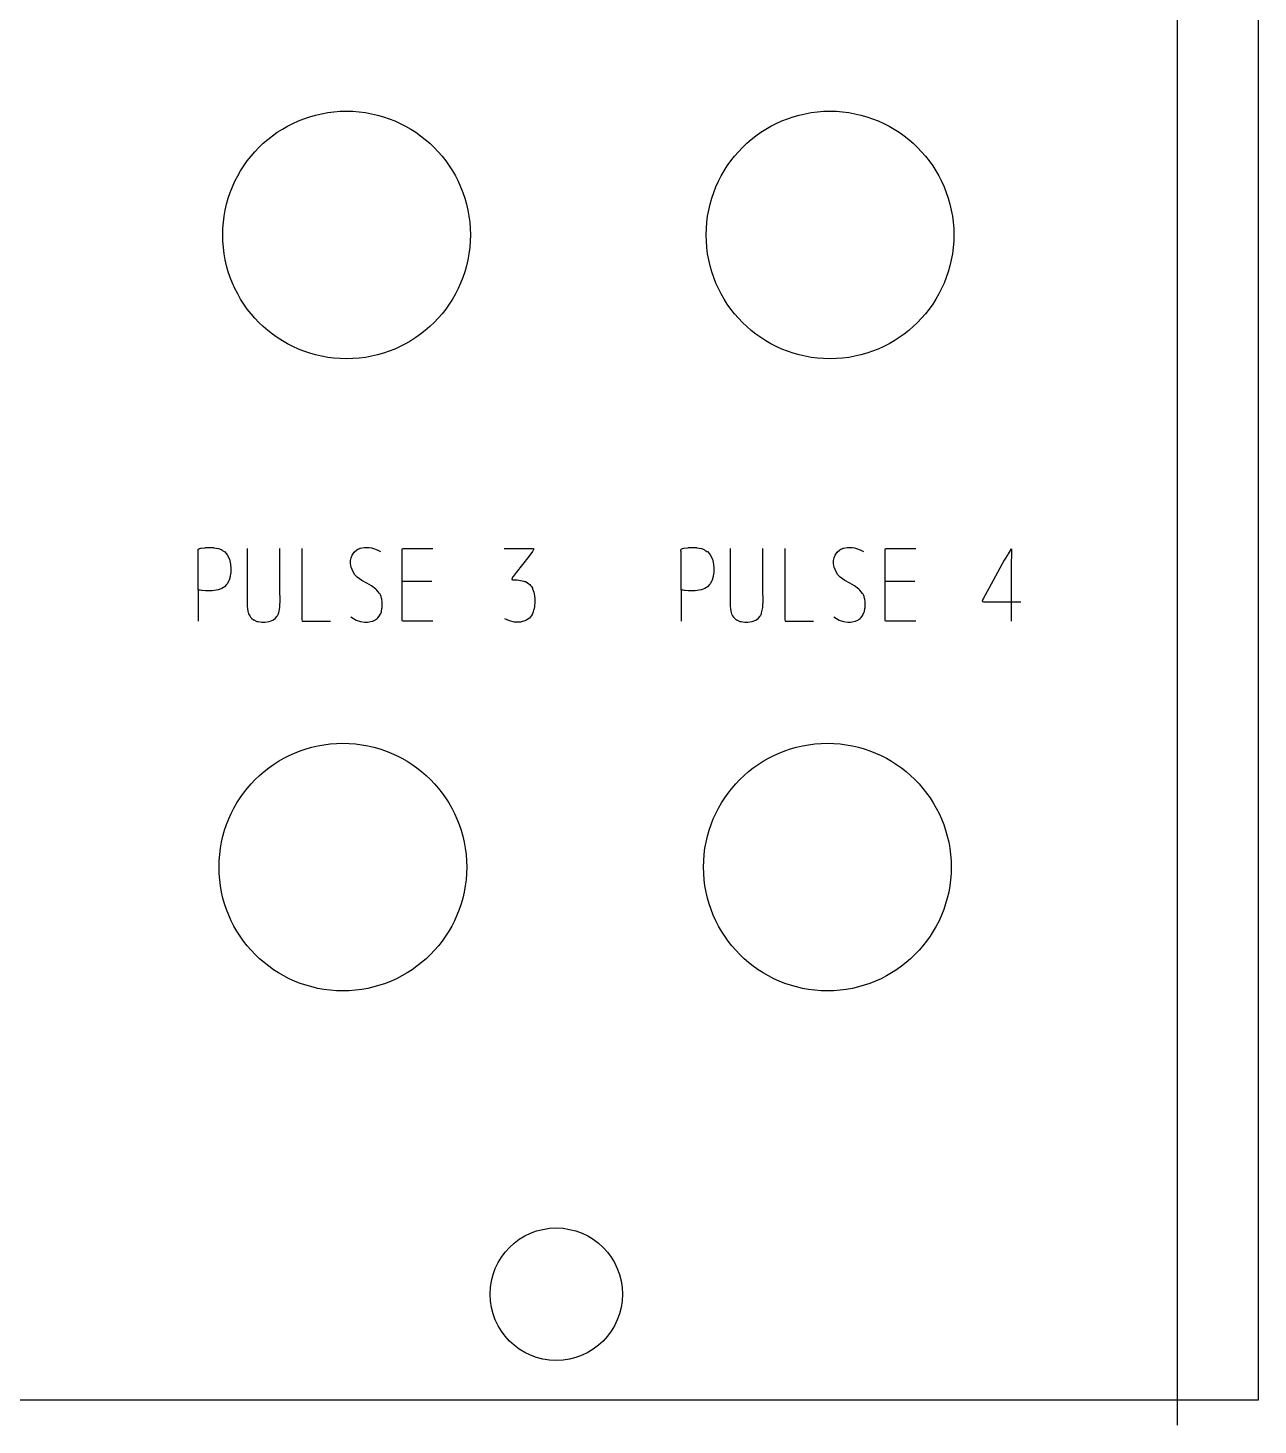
# Model space of a CAD drawing. Header units: millimetres. Extents: x 0 to 162, y -1 to 222.
# Drawn here: x 114.7 to 161.9, y -1 to 52.7 of the extents above; entities that cross this region are included whole.
import ezdxf

# ---------------------------------------------------------------- set-up
doc = ezdxf.new("R2010")
doc.units = ezdxf.units.MM
doc.layers.add('Gravur', color=7, linetype='CONTINUOUS')
doc.layers.add('Kontur', color=7, linetype='CONTINUOUS')

msp = doc.modelspace()

# ---------------------------------------------------------------- linework, layer by layer
at = {"layer": 'Gravur', "color": 255, "linetype": 'CONTINUOUS'}
for p, q in [((158.81116, 222.249), (158.82284, -0.951)), ((121.38276, 32.69137), (121.53165, 32.7117)), ((121.53165, 32.7117), (121.54522, 32.71295)), ((121.54522, 32.71295), (121.67478, 32.71967)), ((121.54522, 32.71295), (121.54522, 32.71295)), ((121.67478, 32.71967), (121.70083, 32.71986)), ((121.70083, 32.71986), (121.85748, 32.71274)), ((121.85748, 32.71274), (121.87492, 32.71089)), ((121.87492, 32.71089), (121.87492, 32.71089)), ((121.87492, 32.71089), (122.04827, 32.67631)), ((127.49166, 32.69147), (127.63362, 32.71879)), ((127.63362, 32.71879), (127.66234, 32.72099)), ((127.66234, 32.72099), (127.74667, 32.72168)), ((127.66234, 32.72099), (127.66234, 32.72099)), ((127.74667, 32.72168), (127.83097, 32.7144)), ((127.83097, 32.7144), (127.91469, 32.69993)), ((127.91469, 32.69993), (127.9973, 32.67901)), ((139.90976, 32.69137), (140.05865, 32.7117)), ((140.05865, 32.7117), (140.07222, 32.71295)), ((140.07222, 32.71295), (140.20178, 32.71967)), ((140.07222, 32.71295), (140.07222, 32.71295)), ((140.20178, 32.71967), (140.22783, 32.71986)), ((140.22783, 32.71986), (140.38448, 32.71274)), ((140.38448, 32.71274), (140.40192, 32.71089)), ((140.40192, 32.71089), (140.40192, 32.71089)), ((140.40192, 32.71089), (140.57527, 32.67631)), ((146.01866, 32.69147), (146.16062, 32.71879)), ((146.16062, 32.71879), (146.18934, 32.72099)), ((146.18934, 32.72099), (146.27367, 32.72168)), ((146.18934, 32.72099), (146.18934, 32.72099)), ((146.27367, 32.72168), (146.35797, 32.7144)), ((146.35797, 32.7144), (146.44169, 32.69993)), ((146.44169, 32.69993), (146.5243, 32.67901)), ((121.26177, 32.60175), (121.26753, 32.65217)), ((121.26206, 32.59593), (121.26177, 32.60175)), ((121.26177, 32.60175), (121.26177, 32.60175)), ((121.26495, 32.55101), (121.26206, 32.59593)), ((121.26495, 32.25649), (121.26495, 32.55101)), ((121.26495, 31.08629), (121.26495, 32.25649)), ((121.26753, 32.65217), (121.2717, 32.65863)), ((121.2717, 32.65863), (121.32278, 32.68143)), ((121.32278, 32.68143), (121.32859, 32.68265)), ((121.32859, 32.68265), (121.37551, 32.69019)), ((121.32859, 32.68265), (121.32859, 32.68265)), ((121.37551, 32.69019), (121.38276, 32.69137)), ((122.04827, 32.67631), (122.08174, 32.66536)), ((122.08174, 32.66536), (122.16963, 32.62741)), ((122.16963, 32.62741), (122.17911, 32.62242)), ((122.17911, 32.62242), (122.17911, 32.62242)), ((122.17911, 32.62242), (122.25928, 32.5716)), ((122.25928, 32.5716), (122.27415, 32.5601)), ((122.27415, 32.5601), (122.36054, 32.47283)), ((122.36054, 32.47283), (122.38446, 32.44016)), ((122.38446, 32.44016), (122.38446, 32.44016)), ((122.38446, 32.44016), (122.46782, 32.26826)), ((122.46782, 32.26826), (122.51036, 32.07721)), ((123.14942, 32.68059), (123.14942, 30.78785)), ((124.40601, 31.10985), (124.40601, 32.68059)), ((125.24986, 32.68059), (125.24986, 30.58366)), ((127.11423, 32.11649), (127.11712, 32.22271)), ((127.11712, 32.22271), (127.13635, 32.32588)), ((127.13635, 32.32588), (127.17282, 32.4231)), ((127.17282, 32.4231), (127.24725, 32.53551)), ((127.17282, 32.4231), (127.17282, 32.4231)), ((127.24725, 32.53551), (127.35422, 32.62676)), ((127.35422, 32.62676), (127.39691, 32.65176)), ((127.39691, 32.65176), (127.40316, 32.65507)), ((127.40316, 32.65507), (127.46209, 32.68152)), ((127.40316, 32.65507), (127.40316, 32.65507)), ((127.46209, 32.68152), (127.47425, 32.68588)), ((127.47425, 32.68588), (127.48293, 32.68877)), ((127.47425, 32.68588), (127.47425, 32.68588)), ((127.48293, 32.68877), (127.49166, 32.69147)), ((127.9973, 32.67901), (127.9973, 32.67901)), ((127.9973, 32.67901), (128.13299, 32.6311)), ((128.13299, 32.6311), (128.26132, 32.57064)), ((129.09732, 32.6374), (129.10406, 32.67608)), ((129.09732, 32.52745), (129.09732, 32.6374)), ((129.09732, 32.07586), (129.09732, 32.52745)), ((129.10406, 32.67608), (129.18371, 32.68059)), ((129.18371, 32.68059), (129.40754, 32.68059)), ((129.40754, 32.68059), (130.27537, 32.68059)), ((132.99976, 32.68059), (133.86759, 32.68059)), ((133.9457, 32.37823), (133.47098, 31.76171)), ((133.86759, 32.68059), (134.07179, 32.68059)), ((134.094, 32.57064), (133.9457, 32.37823)), ((134.07179, 32.68059), (134.09769, 32.68178)), ((134.10744, 32.58822), (134.094, 32.57064)), ((134.09769, 32.68178), (134.10105, 32.6818)), ((134.10105, 32.6818), (134.10105, 32.6818)), ((134.10105, 32.6818), (134.12926, 32.67584)), ((134.12115, 32.60851), (134.10744, 32.58822)), ((134.13335, 32.63399), (134.12115, 32.60851)), ((134.12115, 32.60851), (134.12115, 32.60851)), ((134.12926, 32.67584), (134.13291, 32.67262)), ((134.13291, 32.67262), (134.13291, 32.67262)), ((134.13291, 32.67262), (134.13526, 32.66896)), ((134.13714, 32.66009), (134.13335, 32.63399)), ((134.13526, 32.66896), (134.13661, 32.66449)), ((134.13661, 32.66449), (134.13693, 32.66229)), ((134.13693, 32.66229), (134.13714, 32.66009)), ((134.13714, 32.66009), (134.13714, 32.66009)), ((139.78877, 32.60175), (139.79453, 32.65217)), ((139.78906, 32.59593), (139.78877, 32.60175)), ((139.78877, 32.60175), (139.78877, 32.60175)), ((139.79195, 32.55101), (139.78906, 32.59593)), ((139.79195, 32.25649), (139.79195, 32.55101)), ((139.79195, 31.08629), (139.79195, 32.25649)), ((139.79453, 32.65217), (139.7987, 32.65863)), ((139.7987, 32.65863), (139.84978, 32.68143)), ((139.84978, 32.68143), (139.85559, 32.68265)), ((139.85559, 32.68265), (139.90251, 32.69019)), ((139.85559, 32.68265), (139.85559, 32.68265)), ((139.90251, 32.69019), (139.90976, 32.69137)), ((140.57527, 32.67631), (140.60874, 32.66536)), ((140.60874, 32.66536), (140.69663, 32.62741)), ((140.69663, 32.62741), (140.70611, 32.62242)), ((140.70611, 32.62242), (140.70611, 32.62242)), ((140.70611, 32.62242), (140.78628, 32.5716)), ((140.78628, 32.5716), (140.80115, 32.5601)), ((140.80115, 32.5601), (140.88754, 32.47283)), ((140.88754, 32.47283), (140.91146, 32.44016)), ((140.91146, 32.44016), (140.91146, 32.44016)), ((140.91146, 32.44016), (140.99482, 32.26826)), ((140.99482, 32.26826), (141.03736, 32.07721)), ((141.67642, 32.68059), (141.67642, 30.78785)), ((142.93301, 31.10985), (142.93301, 32.68059)), ((143.77686, 32.68059), (143.77686, 30.58366)), ((145.64123, 32.11649), (145.64412, 32.22271)), ((145.64412, 32.22271), (145.66335, 32.32588)), ((145.66335, 32.32588), (145.69982, 32.4231)), ((145.69982, 32.4231), (145.77425, 32.53551)), ((145.69982, 32.4231), (145.69982, 32.4231)), ((145.77425, 32.53551), (145.88122, 32.62676)), ((145.88122, 32.62676), (145.92391, 32.65176)), ((145.92391, 32.65176), (145.93016, 32.65507)), ((145.93016, 32.65507), (145.98909, 32.68152)), ((145.93016, 32.65507), (145.93016, 32.65507)), ((145.98909, 32.68152), (146.00125, 32.68588)), ((146.00125, 32.68588), (146.00993, 32.68877)), ((146.00125, 32.68588), (146.00125, 32.68588)), ((146.00993, 32.68877), (146.01866, 32.69147)), ((146.5243, 32.67901), (146.5243, 32.67901)), ((146.5243, 32.67901), (146.65999, 32.6311)), ((146.65999, 32.6311), (146.78832, 32.57064)), ((147.62432, 32.6374), (147.63106, 32.67608)), ((147.62432, 32.52745), (147.62432, 32.6374)), ((147.62432, 32.07586), (147.62432, 32.52745)), ((147.63106, 32.67608), (147.71071, 32.68059)), ((147.71071, 32.68059), (147.93454, 32.68059)), ((147.93454, 32.68059), (148.80237, 32.68059)), ((152.19164, 32.23686), (151.59617, 31.14912)), ((152.20814, 32.26575), (152.19164, 32.23686)), ((152.32493, 32.45126), (152.20814, 32.26575)), ((152.34052, 32.47529), (152.32493, 32.45126)), ((152.32493, 32.45126), (152.32493, 32.45126)), ((152.46038, 32.66396), (152.34052, 32.47529)), ((152.46423, 32.66946), (152.45349, 31.90308)), ((122.51717, 31.76564), (122.50097, 31.62585)), ((122.51036, 32.07721), (122.51036, 32.07721)), ((122.51036, 32.07721), (122.52147, 31.91873)), ((122.52147, 31.91873), (122.51717, 31.76564)), ((127.12673, 32.0101), (127.11423, 32.11649)), ((127.13537, 31.97004), (127.12673, 32.0101)), ((127.12673, 32.0101), (127.12673, 32.0101)), ((127.20843, 31.78135), (127.13537, 31.97004)), ((127.28077, 31.67505), (127.20843, 31.78135)), ((127.36771, 31.58519), (127.28077, 31.67505)), ((129.09732, 30.43444), (129.09732, 32.07586)), ((133.47098, 31.76171), (133.34977, 31.60464)), ((141.04417, 31.76564), (141.02797, 31.62585)), ((141.03736, 32.07721), (141.03736, 32.07721)), ((141.03736, 32.07721), (141.04847, 31.91873)), ((141.04847, 31.91873), (141.04417, 31.76564)), ((145.65373, 32.0101), (145.64123, 32.11649)), ((145.66237, 31.97004), (145.65373, 32.0101)), ((145.65373, 32.0101), (145.65373, 32.0101)), ((145.73543, 31.78135), (145.66237, 31.97004)), ((145.80777, 31.67505), (145.73543, 31.78135)), ((145.89471, 31.58519), (145.80777, 31.67505)), ((147.62432, 30.43444), (147.62432, 32.07586)), ((152.45349, 31.90308), (152.45349, 29.89646)), ((122.03804, 31.09496), (121.96257, 31.07635)), ((122.11073, 31.11961), (122.03804, 31.09496)), ((122.17984, 31.15085), (122.11073, 31.11961)), ((122.24453, 31.18925), (122.17984, 31.15085)), ((122.27594, 31.21207), (122.24453, 31.18925)), ((122.24453, 31.18925), (122.24453, 31.18925)), ((122.36069, 31.29361), (122.27594, 31.21207)), ((122.3854, 31.32542), (122.36069, 31.29361)), ((122.44735, 31.43578), (122.3854, 31.32542)), ((122.45854, 31.46369), (122.44735, 31.43578)), ((122.49822, 31.61031), (122.45854, 31.46369)), ((122.50097, 31.62585), (122.49822, 31.61031)), ((122.49822, 31.61031), (122.49822, 31.61031)), ((124.40649, 31.04703), (124.40601, 31.10985)), ((127.5436, 31.45707), (127.36771, 31.58519)), ((127.36771, 31.58519), (127.36771, 31.58519)), ((127.73621, 31.34752), (127.5436, 31.45707)), ((127.91521, 31.24504), (127.73621, 31.34752)), ((127.73621, 31.34752), (127.73621, 31.34752)), ((128.07975, 31.12578), (127.91521, 31.24504)), ((128.12052, 31.08802), (128.07975, 31.12578)), ((128.07975, 31.12578), (128.07975, 31.12578)), ((129.10125, 31.424), (130.23611, 31.424)), ((133.30274, 31.52106), (133.30121, 31.50653)), ((133.30121, 31.50653), (133.30527, 31.49252)), ((133.30642, 31.53494), (133.30274, 31.52106)), ((133.30527, 31.49252), (133.307, 31.49064)), ((133.31044, 31.54516), (133.30642, 31.53494)), ((133.30642, 31.53494), (133.30642, 31.53494)), ((133.307, 31.49064), (133.307, 31.49064)), ((133.307, 31.49064), (133.32446, 31.48365)), ((133.32702, 31.57399), (133.31044, 31.54516)), ((133.32446, 31.48365), (133.33142, 31.48302)), ((133.32978, 31.57795), (133.32702, 31.57399)), ((133.32702, 31.57399), (133.32702, 31.57399)), ((133.34977, 31.60464), (133.32978, 31.57795)), ((133.33142, 31.48302), (133.33142, 31.48302)), ((133.33142, 31.48302), (133.3407, 31.48284)), ((133.3407, 31.48284), (133.34925, 31.48291)), ((133.34925, 31.48291), (133.40964, 31.48356)), ((133.40964, 31.48356), (133.41637, 31.48362)), ((133.41637, 31.48362), (133.41637, 31.48362)), ((133.41637, 31.48362), (133.49143, 31.48159)), ((133.49143, 31.48159), (133.50632, 31.48018)), ((133.50632, 31.48018), (133.76545, 31.42893)), ((133.76545, 31.42893), (133.79219, 31.41936)), ((133.79219, 31.41936), (133.81841, 31.40873)), ((133.81841, 31.40873), (133.84407, 31.39697)), ((133.84407, 31.39697), (133.84407, 31.39697)), ((133.84407, 31.39697), (133.95367, 31.3266)), ((133.95367, 31.3266), (133.98696, 31.29628)), ((133.98696, 31.29628), (134.01845, 31.26208)), ((134.01845, 31.26208), (134.04802, 31.22373)), ((134.04802, 31.22373), (134.08698, 31.16031)), ((134.08698, 31.16031), (134.09817, 31.13824)), ((134.09817, 31.13824), (134.09817, 31.13824)), ((134.09817, 31.13824), (134.14685, 31.00411)), ((140.56504, 31.09496), (140.48957, 31.07635)), ((140.63773, 31.11961), (140.56504, 31.09496)), ((140.70684, 31.15085), (140.63773, 31.11961)), ((140.77153, 31.18925), (140.70684, 31.15085)), ((140.80294, 31.21207), (140.77153, 31.18925)), ((140.77153, 31.18925), (140.77153, 31.18925)), ((140.88769, 31.29361), (140.80294, 31.21207)), ((140.9124, 31.32542), (140.88769, 31.29361)), ((140.97435, 31.43578), (140.9124, 31.32542)), ((140.98554, 31.46369), (140.97435, 31.43578)), ((141.02522, 31.61031), (140.98554, 31.46369)), ((141.02797, 31.62585), (141.02522, 31.61031)), ((141.02522, 31.61031), (141.02522, 31.61031)), ((142.93349, 31.04703), (142.93301, 31.10985)), ((146.0706, 31.45707), (145.89471, 31.58519)), ((145.89471, 31.58519), (145.89471, 31.58519)), ((146.26321, 31.34752), (146.0706, 31.45707)), ((146.44221, 31.24504), (146.26321, 31.34752)), ((146.26321, 31.34752), (146.26321, 31.34752)), ((146.60675, 31.12578), (146.44221, 31.24504)), ((146.64752, 31.08802), (146.60675, 31.12578)), ((146.60675, 31.12578), (146.60675, 31.12578)), ((147.62825, 31.424), (148.76311, 31.424)), ((151.59617, 31.14912), (151.39408, 30.78)), ((121.2717, 31.07785), (121.26281, 31.0428)), ((121.26281, 31.0428), (121.26289, 31.03873)), ((121.26289, 31.03873), (121.26289, 31.03873)), ((121.26289, 31.03873), (121.26483, 31.00816)), ((121.26483, 31.00816), (121.26495, 31.00383)), ((121.26495, 31.00383), (121.26495, 30.78393)), ((121.26495, 30.78393), (121.26495, 29.89646)), ((121.27877, 31.08176), (121.2717, 31.07785)), ((121.33654, 31.08266), (121.27877, 31.08176)), ((121.34341, 31.08167), (121.33654, 31.08266)), ((121.33654, 31.08266), (121.33654, 31.08266)), ((121.39454, 31.07282), (121.34341, 31.08167)), ((121.41909, 31.06967), (121.39454, 31.07282)), ((121.54274, 31.05692), (121.41909, 31.06967)), ((121.55723, 31.05583), (121.54274, 31.05692)), ((121.54274, 31.05692), (121.54274, 31.05692)), ((121.71654, 31.05099), (121.55723, 31.05583)), ((121.76153, 31.05235), (121.71654, 31.05099)), ((121.80656, 31.05504), (121.76153, 31.05235)), ((121.88513, 31.06323), (121.80656, 31.05504)), ((121.80656, 31.05504), (121.80656, 31.05504)), ((121.96257, 31.07635), (121.88513, 31.06323)), ((123.14942, 30.78785), (123.14923, 30.50583)), ((124.40332, 30.46508), (124.41323, 30.68134)), ((124.41321, 30.72488), (124.40649, 31.04703)), ((124.41323, 30.68134), (124.41321, 30.72488)), ((124.41321, 30.72488), (124.41321, 30.72488)), ((125.24986, 30.58366), (125.24986, 30.06924)), ((128.22713, 30.95671), (128.12052, 31.08802)), ((128.23737, 30.93965), (128.22713, 30.95671)), ((128.24682, 30.92216), (128.23737, 30.93965)), ((128.25706, 30.90097), (128.24682, 30.92216)), ((128.24682, 30.92216), (128.24682, 30.92216)), ((128.28269, 30.83505), (128.25706, 30.90097)), ((128.28543, 30.82675), (128.28269, 30.83505)), ((128.28269, 30.83505), (128.28269, 30.83505)), ((128.30282, 30.76822), (128.28543, 30.82675)), ((128.30906, 30.74404), (128.30282, 30.76822)), ((128.32926, 30.6168), (128.30906, 30.74404)), ((128.32885, 30.46192), (128.33027, 30.60368)), ((128.33027, 30.60368), (128.32926, 30.6168)), ((128.32926, 30.6168), (128.32926, 30.6168)), ((134.14685, 31.00411), (134.17246, 30.86217)), ((134.17804, 30.62685), (134.1655, 30.46191)), ((134.17246, 30.86217), (134.17246, 30.86217)), ((134.17246, 30.86217), (134.17988, 30.74355)), ((134.17988, 30.74355), (134.17804, 30.62685)), ((139.7987, 31.07785), (139.78981, 31.0428)), ((139.78981, 31.0428), (139.78989, 31.03873)), ((139.78989, 31.03873), (139.78989, 31.03873)), ((139.78989, 31.03873), (139.79183, 31.00816)), ((139.79183, 31.00816), (139.79195, 31.00383)), ((139.79195, 31.00383), (139.79195, 30.78393)), ((139.79195, 30.78393), (139.79195, 29.89646)), ((139.80577, 31.08176), (139.7987, 31.07785)), ((139.86354, 31.08266), (139.80577, 31.08176)), ((139.87041, 31.08167), (139.86354, 31.08266)), ((139.86354, 31.08266), (139.86354, 31.08266)), ((139.92154, 31.07282), (139.87041, 31.08167)), ((139.94609, 31.06967), (139.92154, 31.07282)), ((140.06974, 31.05692), (139.94609, 31.06967)), ((140.08423, 31.05583), (140.06974, 31.05692)), ((140.06974, 31.05692), (140.06974, 31.05692)), ((140.24354, 31.05099), (140.08423, 31.05583)), ((140.28853, 31.05235), (140.24354, 31.05099)), ((140.33356, 31.05504), (140.28853, 31.05235)), ((140.41213, 31.06323), (140.33356, 31.05504)), ((140.33356, 31.05504), (140.33356, 31.05504)), ((140.48957, 31.07635), (140.41213, 31.06323)), ((141.67642, 30.78785), (141.67623, 30.50583)), ((142.93032, 30.46508), (142.94023, 30.68134)), ((142.94021, 30.72488), (142.93349, 31.04703)), ((142.94023, 30.68134), (142.94021, 30.72488)), ((142.94021, 30.72488), (142.94021, 30.72488)), ((143.77686, 30.58366), (143.77686, 30.06924)), ((146.75413, 30.95671), (146.64752, 31.08802)), ((146.76437, 30.93965), (146.75413, 30.95671)), ((146.77382, 30.92216), (146.76437, 30.93965)), ((146.78406, 30.90097), (146.77382, 30.92216)), ((146.77382, 30.92216), (146.77382, 30.92216)), ((146.80969, 30.83505), (146.78406, 30.90097)), ((146.81243, 30.82675), (146.80969, 30.83505)), ((146.80969, 30.83505), (146.80969, 30.83505)), ((146.82982, 30.76822), (146.81243, 30.82675)), ((146.83606, 30.74404), (146.82982, 30.76822)), ((146.85626, 30.6168), (146.83606, 30.74404)), ((146.85585, 30.46192), (146.85727, 30.60368)), ((146.85727, 30.60368), (146.85626, 30.6168)), ((146.85626, 30.6168), (146.85626, 30.6168)), ((151.36187, 30.72317), (151.34539, 30.66047)), ((151.34539, 30.66047), (151.34863, 30.65068)), ((151.34863, 30.65068), (151.34863, 30.65068)), ((151.34863, 30.65068), (151.34937, 30.64938)), ((151.34937, 30.64938), (151.35018, 30.6481)), ((151.35018, 30.6481), (151.39285, 30.63614)), ((151.36538, 30.72999), (151.36187, 30.72317)), ((151.36187, 30.72317), (151.36187, 30.72317)), ((151.39408, 30.78), (151.36538, 30.72999)), ((151.39285, 30.63614), (151.39791, 30.63622)), ((151.39791, 30.63622), (151.43517, 30.63848)), ((151.39791, 30.63622), (151.39791, 30.63622)), ((151.43517, 30.63848), (151.44037, 30.63863)), ((151.44037, 30.63863), (151.71132, 30.63863)), ((151.71132, 30.63863), (152.82654, 30.63863)), ((123.14923, 30.50583), (123.15113, 30.4638)), ((123.15113, 30.4638), (123.15113, 30.4638)), ((123.15113, 30.4638), (123.15992, 30.36567)), ((123.15992, 30.36567), (123.17672, 30.27)), ((123.17672, 30.27), (123.2039, 30.1789)), ((123.2039, 30.1789), (123.2438, 30.09452)), ((123.2438, 30.09452), (123.2438, 30.09452)), ((123.2438, 30.09452), (123.27919, 30.04234)), ((123.27919, 30.04234), (123.3222, 29.99487)), ((124.22401, 29.99322), (124.29859, 30.08102)), ((124.29859, 30.08102), (124.31605, 30.11121)), ((124.31605, 30.11121), (124.3192, 30.11742)), ((124.3192, 30.11742), (124.33844, 30.16205)), ((124.3192, 30.11742), (124.3192, 30.11742)), ((124.33844, 30.16205), (124.34398, 30.1773)), ((124.34398, 30.1773), (124.3502, 30.19586)), ((124.34398, 30.1773), (124.34398, 30.1773)), ((124.3502, 30.19586), (124.35602, 30.21453)), ((124.35602, 30.21453), (124.39862, 30.42243)), ((124.39862, 30.42243), (124.40332, 30.46508)), ((125.24986, 30.06924), (125.24986, 29.94358)), ((127.12254, 30.05353), (127.33385, 29.93699)), ((128.13131, 29.99209), (128.15877, 30.0183)), ((128.15877, 30.0183), (128.20859, 30.0781)), ((128.20859, 30.0781), (128.21274, 30.0839)), ((128.21274, 30.0839), (128.24986, 30.14339)), ((128.21274, 30.0839), (128.21274, 30.0839)), ((128.24986, 30.14339), (128.25633, 30.15563)), ((128.25633, 30.15563), (128.29438, 30.25302)), ((128.29438, 30.25302), (128.29832, 30.26734)), ((128.29832, 30.26734), (128.31941, 30.37736)), ((128.29832, 30.26734), (128.29832, 30.26734)), ((128.31941, 30.37736), (128.32399, 30.41455)), ((128.32399, 30.41455), (128.32652, 30.43824)), ((128.32399, 30.41455), (128.32399, 30.41455)), ((128.32652, 30.43824), (128.32885, 30.46192)), ((129.09732, 30.02997), (129.09732, 30.43444)), ((129.09732, 29.9318), (129.09732, 30.02997)), ((134.01627, 30.05616), (133.9736, 30.01111)), ((134.05199, 30.106), (134.01627, 30.05616)), ((134.0883, 30.1737), (134.05199, 30.106)), ((134.05199, 30.106), (134.05199, 30.106)), ((134.11679, 30.24544), (134.0883, 30.1737)), ((134.12205, 30.26118), (134.11679, 30.24544)), ((134.11679, 30.24544), (134.11679, 30.24544)), ((134.13631, 30.30878), (134.12205, 30.26118)), ((134.1423, 30.33165), (134.13631, 30.30878)), ((134.16363, 30.44702), (134.1423, 30.33165)), ((134.1655, 30.46191), (134.16363, 30.44702)), ((134.16363, 30.44702), (134.16363, 30.44702)), ((141.67623, 30.50583), (141.67813, 30.4638)), ((141.67813, 30.4638), (141.67813, 30.4638)), ((141.67813, 30.4638), (141.68692, 30.36567)), ((141.68692, 30.36567), (141.70372, 30.27)), ((141.70372, 30.27), (141.7309, 30.1789)), ((141.7309, 30.1789), (141.7708, 30.09452)), ((141.7708, 30.09452), (141.7708, 30.09452)), ((141.7708, 30.09452), (141.80619, 30.04234)), ((141.80619, 30.04234), (141.8492, 29.99487)), ((142.75101, 29.99322), (142.82559, 30.08102)), ((142.82559, 30.08102), (142.84305, 30.11121)), ((142.84305, 30.11121), (142.8462, 30.11742)), ((142.8462, 30.11742), (142.86544, 30.16205)), ((142.8462, 30.11742), (142.8462, 30.11742)), ((142.86544, 30.16205), (142.87098, 30.1773)), ((142.87098, 30.1773), (142.8772, 30.19586)), ((142.87098, 30.1773), (142.87098, 30.1773)), ((142.8772, 30.19586), (142.88302, 30.21453)), ((142.88302, 30.21453), (142.92562, 30.42243)), ((142.92562, 30.42243), (142.93032, 30.46508)), ((143.77686, 30.06924), (143.77686, 29.94358)), ((145.64954, 30.05353), (145.86085, 29.93699)), ((146.65831, 29.99209), (146.68577, 30.0183)), ((146.68577, 30.0183), (146.73559, 30.0781)), ((146.73559, 30.0781), (146.73974, 30.0839)), ((146.73974, 30.0839), (146.77686, 30.14339)), ((146.73974, 30.0839), (146.73974, 30.0839)), ((146.77686, 30.14339), (146.78333, 30.15563)), ((146.78333, 30.15563), (146.82138, 30.25302)), ((146.82138, 30.25302), (146.82532, 30.26734)), ((146.82532, 30.26734), (146.84641, 30.37736)), ((146.82532, 30.26734), (146.82532, 30.26734)), ((146.84641, 30.37736), (146.85099, 30.41455)), ((146.85099, 30.41455), (146.85352, 30.43824)), ((146.85099, 30.41455), (146.85099, 30.41455)), ((146.85352, 30.43824), (146.85585, 30.46192)), ((147.62432, 30.02997), (147.62432, 30.43444)), ((147.62432, 29.9318), (147.62432, 30.02997)), ((123.3222, 29.99487), (123.38444, 29.94632)), ((123.38444, 29.94632), (123.39785, 29.93812)), ((123.39785, 29.93812), (123.39785, 29.93812)), ((123.39785, 29.93812), (123.52401, 29.88556)), ((123.52401, 29.88556), (123.56869, 29.8746)), ((123.56869, 29.8746), (123.56869, 29.8746)), ((123.56869, 29.8746), (123.63994, 29.86291)), ((123.63994, 29.86291), (123.71096, 29.85696)), ((123.71096, 29.85696), (123.79994, 29.85543)), ((123.79994, 29.85543), (123.82977, 29.85633)), ((123.82977, 29.85633), (123.98793, 29.87668)), ((123.82977, 29.85633), (123.82977, 29.85633)), ((123.98793, 29.87668), (124.13406, 29.9302)), ((124.13406, 29.9302), (124.22401, 29.99322)), ((124.13406, 29.9302), (124.13406, 29.9302)), ((125.24986, 29.94358), (125.2566, 29.89705)), ((125.2566, 29.89705), (125.33232, 29.89253)), ((125.33232, 29.89253), (125.54044, 29.89253)), ((125.54044, 29.89253), (126.34937, 29.89253)), ((127.33385, 29.93699), (127.36516, 29.92409)), ((127.36516, 29.92409), (127.46082, 29.89166)), ((127.46082, 29.89166), (127.49327, 29.88305)), ((127.49327, 29.88305), (127.49327, 29.88305)), ((127.49327, 29.88305), (127.65597, 29.85801)), ((127.65597, 29.85801), (127.71171, 29.85636)), ((127.71171, 29.85636), (127.7682, 29.85827)), ((127.7682, 29.85827), (127.82544, 29.86389)), ((127.82544, 29.86389), (127.9449, 29.89024)), ((127.9449, 29.89024), (127.9616, 29.89582)), ((127.9616, 29.89582), (128.06899, 29.9464)), ((127.9616, 29.89582), (127.9616, 29.89582)), ((128.06899, 29.9464), (128.10177, 29.96843)), ((128.10177, 29.96843), (128.13131, 29.99209)), ((128.10177, 29.96843), (128.10177, 29.96843)), ((129.10406, 29.89705), (129.09732, 29.9318)), ((129.18371, 29.89253), (129.10406, 29.89705)), ((129.40754, 29.89253), (129.18371, 29.89253)), ((130.27537, 29.89253), (129.40754, 29.89253)), ((133.20803, 29.90326), (133.03117, 29.98285)), ((133.40487, 29.85866), (133.20803, 29.90326)), ((133.62674, 29.85842), (133.40487, 29.85866)), ((133.40487, 29.85866), (133.40487, 29.85866)), ((133.83512, 29.91838), (133.62674, 29.85842)), ((133.87193, 29.93755), (133.83512, 29.91838)), ((133.83512, 29.91838), (133.83512, 29.91838)), ((133.9736, 30.01111), (133.87193, 29.93755)), ((141.8492, 29.99487), (141.91144, 29.94632)), ((141.91144, 29.94632), (141.92485, 29.93812)), ((141.92485, 29.93812), (141.92485, 29.93812)), ((141.92485, 29.93812), (142.05101, 29.88556)), ((142.05101, 29.88556), (142.09569, 29.8746)), ((142.09569, 29.8746), (142.09569, 29.8746)), ((142.09569, 29.8746), (142.16694, 29.86291)), ((142.16694, 29.86291), (142.23796, 29.85696)), ((142.23796, 29.85696), (142.32694, 29.85543)), ((142.32694, 29.85543), (142.35677, 29.85633)), ((142.35677, 29.85633), (142.51493, 29.87668)), ((142.35677, 29.85633), (142.35677, 29.85633)), ((142.51493, 29.87668), (142.66106, 29.9302)), ((142.66106, 29.9302), (142.75101, 29.99322)), ((142.66106, 29.9302), (142.66106, 29.9302)), ((143.77686, 29.94358), (143.7836, 29.89705)), ((143.7836, 29.89705), (143.85932, 29.89253)), ((143.85932, 29.89253), (144.06744, 29.89253)), ((144.06744, 29.89253), (144.87637, 29.89253)), ((145.86085, 29.93699), (145.89216, 29.92409)), ((145.89216, 29.92409), (145.98782, 29.89166)), ((145.98782, 29.89166), (146.02027, 29.88305)), ((146.02027, 29.88305), (146.02027, 29.88305)), ((146.02027, 29.88305), (146.18297, 29.85801)), ((146.18297, 29.85801), (146.23871, 29.85636)), ((146.23871, 29.85636), (146.2952, 29.85827)), ((146.2952, 29.85827), (146.35244, 29.86389)), ((146.35244, 29.86389), (146.4719, 29.89024)), ((146.4719, 29.89024), (146.4886, 29.89582)), ((146.4886, 29.89582), (146.59599, 29.9464)), ((146.4886, 29.89582), (146.4886, 29.89582)), ((146.59599, 29.9464), (146.62877, 29.96843)), ((146.62877, 29.96843), (146.65831, 29.99209)), ((146.62877, 29.96843), (146.62877, 29.96843)), ((147.63106, 29.89705), (147.62432, 29.9318)), ((147.71071, 29.89253), (147.63106, 29.89705)), ((147.93454, 29.89253), (147.71071, 29.89253)), ((148.80237, 29.89253), (147.93454, 29.89253))]:
    msp.add_line(p, q, dxfattribs=at)
at = {"layer": 'Kontur', "color": 7, "linetype": 'CONTINUOUS'}
for p, q in [((161.925, 222.25), (161.925, 0)), ((161.925, 0), (0, 0))]:
    msp.add_line(p, q, dxfattribs=at)
for centre, radius in [((126.96, 44.71), 4.75), ((145.505, 44.71), 4.75), ((126.818, 20.457), 4.75), ((145.405, 20.457), 4.75), ((135.005, 4.07), 2.54)]:
    msp.add_circle(centre, radius, dxfattribs=at)

doc.saveas('drawing.dxf')
